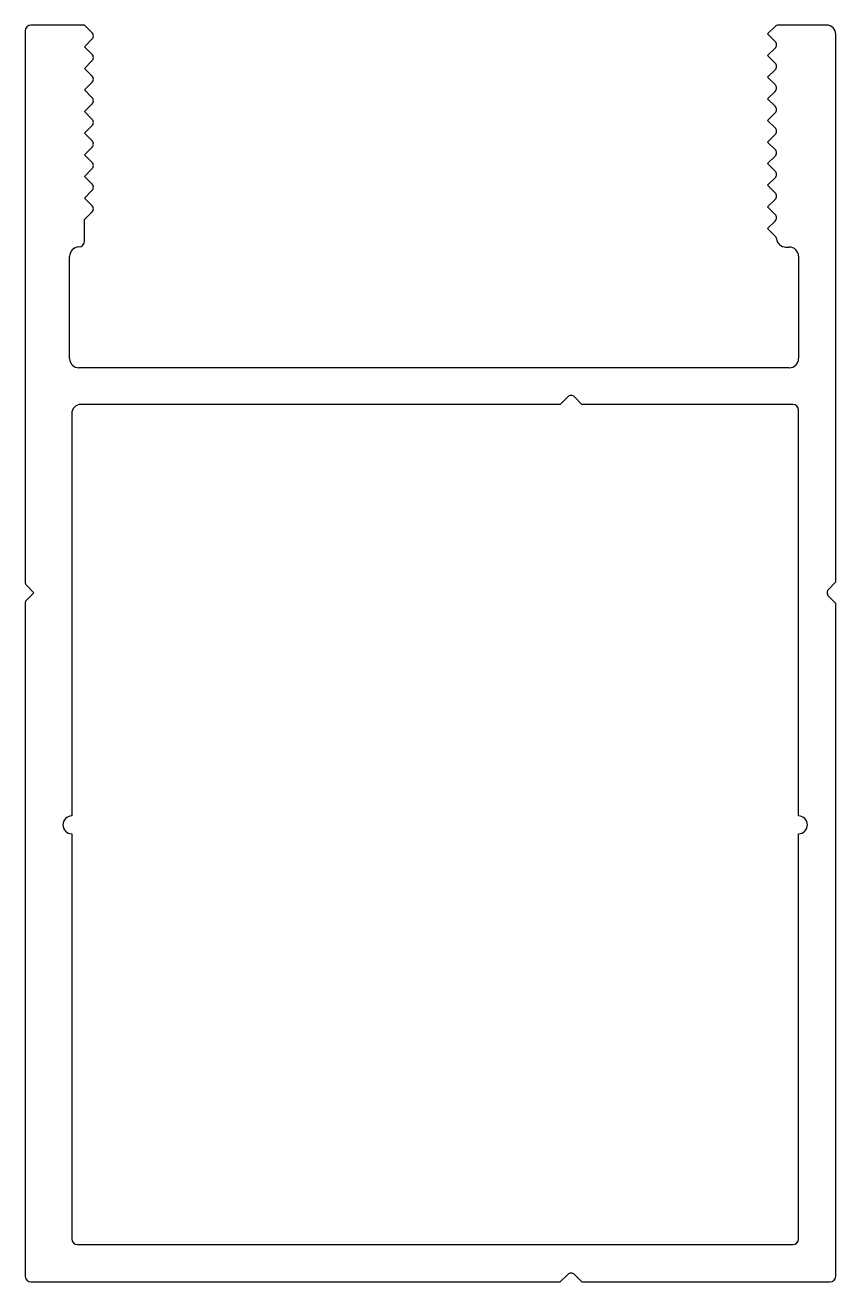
# Model space of a CAD drawing. Extents: x -17.4 to 17.4, y 1.9 to 55.9.
import ezdxf

# ---------------------------------------------------------------- set-up
doc = ezdxf.new("R2010")
doc.units = 0
doc.layers.add('BEAD', color=152, linetype='CONTINUOUS')

msp = doc.modelspace()

# ---------------------------------------------------------------- linework, layer by layer
at = {"layer": 'BEAD', "color": 7}
for p, q in [((-17.375, 55.652), (-17.375, 31.986)), ((-14.825, 55.902), (-17.125, 55.902)), ((-14.505, 55.582), (-14.825, 55.902)), ((14.826, 55.843), (14.505, 55.522)), ((17.035, 55.902), (14.969, 55.902)), ((-14.825, 54.974), (-14.505, 55.294)), ((14.505, 55.522), (14.826, 55.202)), ((17.435, 31.986), (17.435, 55.502)), ((-14.505, 54.653), (-14.825, 54.974)), ((14.826, 54.914), (14.505, 54.594)), ((14.505, 54.594), (14.826, 54.273)), ((-14.825, 54.045), (-14.505, 54.366)), ((-14.505, 53.725), (-14.825, 54.045)), ((14.826, 53.986), (14.505, 53.665)), ((14.505, 53.665), (14.826, 53.345)), ((-14.825, 53.117), (-14.505, 53.437)), ((-14.505, 52.796), (-14.825, 53.117)), ((14.826, 53.057), (14.505, 52.737)), ((-14.825, 52.189), (-14.505, 52.509)), ((14.505, 52.737), (14.826, 52.416)), ((-14.505, 51.868), (-14.825, 52.189)), ((14.826, 52.129), (14.505, 51.809)), ((-14.825, 51.26), (-14.505, 51.581)), ((14.505, 51.809), (14.826, 51.488)), ((-14.505, 50.94), (-14.825, 51.26)), ((14.826, 51.201), (14.505, 50.88)), ((14.505, 50.88), (14.826, 50.56)), ((-14.825, 50.332), (-14.505, 50.652)), ((-14.505, 50.011), (-14.825, 50.332)), ((14.826, 50.272), (14.505, 49.952)), ((-14.825, 49.404), (-14.505, 49.724)), ((14.505, 49.952), (14.826, 49.631)), ((-14.505, 49.083), (-14.825, 49.404)), ((14.826, 49.344), (14.505, 49.024)), ((-14.825, 48.475), (-14.505, 48.796)), ((14.505, 49.024), (14.826, 48.703)), ((-14.505, 48.155), (-14.825, 48.475)), ((14.826, 48.416), (14.505, 48.095)), ((14.505, 48.095), (14.826, 47.775)), ((-14.825, 47.547), (-14.505, 47.867)), ((-14.825, 46.628), (-14.825, 47.547)), ((14.826, 47.487), (14.505, 47.167)), ((14.505, 47.167), (14.83, 46.842)), ((-15.465, 41.582), (-15.465, 45.968)), ((15.285, 46.372), (15.375, 46.372)), ((15.375, 46.372), (15.435, 46.372)), ((15.835, 45.972), (15.835, 41.582)), ((15.435, 41.182), (-15.065, 41.182)), ((5.601, 39.612), (-14.975, 39.612)), ((5.921, 39.932), (5.601, 39.612)), ((6.529, 39.612), (6.209, 39.932)), ((15.585, 39.612), (6.529, 39.612)), ((-15.375, 39.212), (-15.375, 21.932)), ((15.835, 21.932), (15.835, 39.362)), ((17.115, 31.665), (17.435, 31.986)), ((-17.316, 31.842), (-16.995, 31.522)), ((-16.995, 31.522), (-17.316, 31.201)), ((17.435, 31.057), (17.115, 31.378)), ((-17.375, 31.057), (-17.375, 2.171)), ((17.435, 2.175), (17.435, 31.057)), ((-15.375, 21.17), (-15.375, 3.771)), ((15.835, 3.771), (15.835, 21.17)), ((-15.125, 3.521), (15.585, 3.521)), ((5.601, 1.921), (5.921, 2.242)), ((6.209, 2.242), (6.529, 1.921)), ((-17.125, 1.921), (5.601, 1.921)), ((6.529, 1.921), (17.181, 1.921))]:
    msp.add_line(p, q, dxfattribs=at)
for centre, radius, start, end in [((-17.125, 55.652), 0.25, 90, 180), ((14.969, 55.699), 0.203, 90, 135), ((17.035, 55.502), 0.4, 0, 90), ((-14.648, 55.438), 0.203, 360, 45), ((-14.648, 55.438), 0.203, 315, 0), ((14.682, 55.058), 0.203, 0, 45), ((-14.648, 54.509), 0.203, 360, 45), ((14.682, 55.058), 0.203, 315, 360), ((-14.648, 54.509), 0.203, 315, 0), ((14.682, 54.129), 0.203, 0, 45), ((14.682, 54.129), 0.203, 315, 360), ((-14.648, 53.581), 0.203, 360, 45), ((-14.648, 53.581), 0.203, 315, 0), ((14.682, 53.201), 0.203, 0, 45), ((14.682, 53.201), 0.203, 315, 360), ((-14.648, 52.653), 0.203, 360, 45), ((-14.648, 52.653), 0.203, 315, 0), ((14.682, 52.273), 0.203, 0, 45), ((-14.648, 51.724), 0.203, 360, 45), ((14.682, 52.273), 0.203, 315, 360), ((-14.648, 51.724), 0.203, 315, 0), ((14.682, 51.344), 0.203, 0, 45), ((14.682, 51.344), 0.203, 315, 360), ((-14.648, 50.796), 0.203, 360, 45), ((-14.648, 50.796), 0.203, 315, 0), ((14.682, 50.416), 0.203, 0, 45), ((14.682, 50.416), 0.203, 315, 360), ((-14.648, 49.868), 0.203, 360, 45), ((-14.648, 49.868), 0.203, 315, 0), ((14.682, 49.488), 0.203, 0, 45), ((14.682, 49.488), 0.203, 315, 360), ((-14.648, 48.939), 0.203, 360, 45), ((-14.648, 48.939), 0.203, 315, 0), ((14.682, 48.559), 0.203, 0, 45), ((-14.648, 48.011), 0.203, 360, 45), ((14.682, 48.559), 0.203, 315, 360), ((-14.648, 48.011), 0.203, 315, 0), ((14.682, 47.631), 0.203, 0, 45), ((14.682, 47.631), 0.203, 315, 360), ((-15.079, 46.628), 0.254, 271.7702, 0), ((14.687, 46.698), 0.203, 7.0197, 45), ((15.285, 46.772), 0.4, 187.0197, 270), ((-15.059, 45.968), 0.406, 91.7702, 180), ((15.435, 45.972), 0.4, 360, 90), ((-15.065, 41.582), 0.4, 180, 270), ((15.435, 41.582), 0.4, 270, 360), ((6.065, 39.789), 0.203, 90, 135), ((6.065, 39.789), 0.203, 45, 90), ((-14.975, 39.212), 0.4, 90, 180), ((15.585, 39.362), 0.25, 360, 90), ((-17.172, 31.986), 0.203, 180, 225), ((17.258, 31.522), 0.203, 135, 180), ((17.258, 31.522), 0.203, 180, 225), ((-17.172, 31.057), 0.203, 135, 180), ((-15.375, 21.551), 0.381, 90, 270), ((15.835, 21.551), 0.381, 270, 90), ((-15.125, 3.771), 0.25, 180, 270), ((15.585, 3.771), 0.25, 270, 360), ((-17.125, 2.171), 0.25, 180, 270), ((6.065, 2.098), 0.203, 90, 135), ((6.065, 2.098), 0.203, 45, 90), ((17.181, 2.175), 0.254, 270, 0)]:
    msp.add_arc(centre, radius, start, end, dxfattribs=at)

doc.saveas('drawing.dxf')
